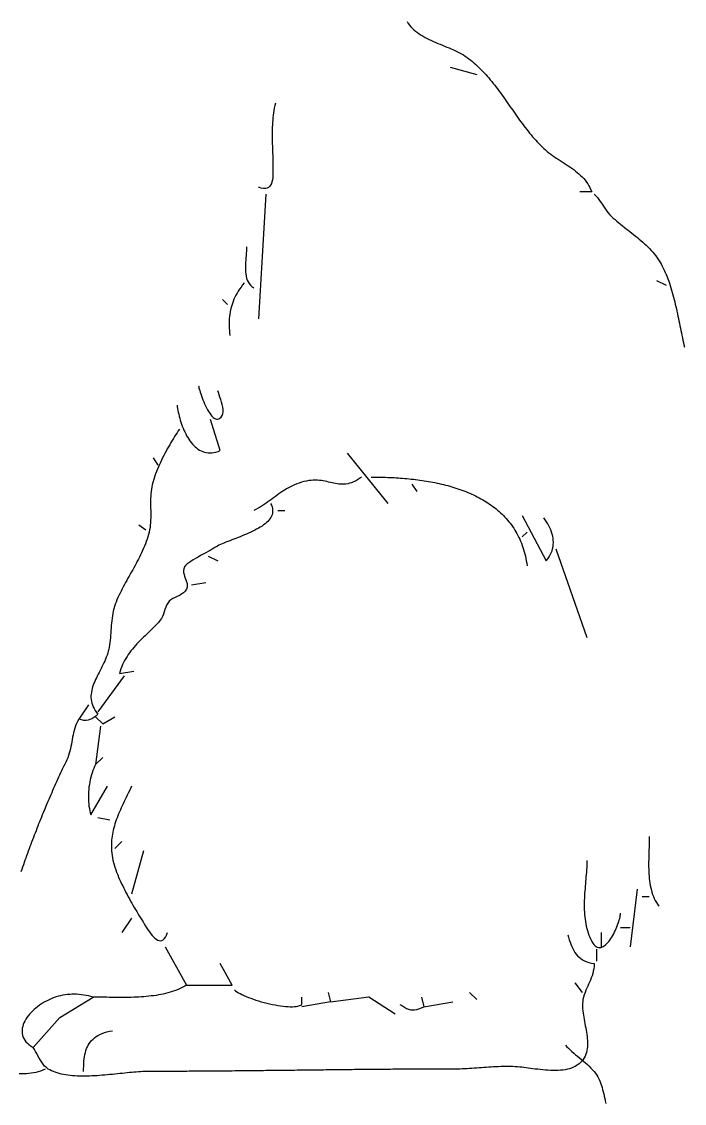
# Model space of a CAD drawing. Header units: millimetres. Extents: x 39 to 1143, y 32 to 1572.
# Drawn here: x 589.7 to 866.2, y 600.7 to 1052.1 of the extents above; entities that cross this region are included whole.
import ezdxf

# ---------------------------------------------------------------- set-up
doc = ezdxf.new("R2010")
doc.units = ezdxf.units.MM
doc.layers.add('0_0_0', color=3, linetype='Continuous')

msp = doc.modelspace()

# ---------------------------------------------------------------- linework, layer by layer
at = {"layer": '0_0_0'}
for points in [[(750.52, 1052.06), (751, 1051.3), (751.53, 1050.58), (752.1, 1049.89), (752.71, 1049.24), (753.37, 1048.62), (754.06, 1048.04), (754.78, 1047.48), (755.54, 1046.95), (756.33, 1046.44), (757.14, 1045.95), (757.98, 1045.49), (758.84, 1045.04), (759.72, 1044.61), (760.61, 1044.19), (761.52, 1043.78), (762.44, 1043.39), (763.36, 1043), (764.29, 1042.61), (765.22, 1042.23), (766.14, 1041.85), (767.07, 1041.47), (767.99, 1041.09), (768.9, 1040.7), (769.79, 1040.3), (770.68, 1039.9), (771.54, 1039.48), (772.38, 1039.05), (773.21, 1038.6), (774, 1038.14), (774.77, 1037.66), (775.51, 1037.15), (776.28, 1036.59), (777.03, 1036), (777.78, 1035.4), (778.51, 1034.78), (779.22, 1034.14), (779.93, 1033.49), (780.62, 1032.83), (781.31, 1032.15), (781.98, 1031.46), (782.64, 1030.76), (783.29, 1030.04), (783.93, 1029.32), (784.57, 1028.58), (785.19, 1027.83), (785.81, 1027.08), (786.43, 1026.31), (787.03, 1025.54), (787.63, 1024.76), (788.23, 1023.97), (788.81, 1023.18), (789.4, 1022.38), (789.98, 1021.58), (790.56, 1020.77), (791.13, 1019.96), (791.71, 1019.15), (792.28, 1018.33), (792.85, 1017.52), (793.42, 1016.7), (793.99, 1015.88), (794.56, 1015.07), (795.13, 1014.25), (795.7, 1013.43), (796.27, 1012.62), (796.85, 1011.81), (797.43, 1011.01), (798.01, 1010.21), (798.6, 1009.41), (799.19, 1008.62), (799.78, 1007.84), (800.39, 1007.06), (800.99, 1006.29), (801.61, 1005.53), (802.23, 1004.77), (802.86, 1004.03), (803.5, 1003.3), (804.14, 1002.58), (804.8, 1001.86), (805.46, 1001.17), (806.14, 1000.48), (806.83, 999.81), (807.52, 999.15), (808.21, 998.54), (808.92, 997.94), (809.65, 997.37), (810.4, 996.8), (811.17, 996.24), (811.96, 995.7), (812.75, 995.16), (813.56, 994.63), (814.37, 994.1), (815.19, 993.57), (816, 993.03), (816.82, 992.5), (817.63, 991.96), (818.43, 991.42), (819.22, 990.86), (819.99, 990.3), (820.75, 989.72), (821.49, 989.13), (822.21, 988.52), (822.9, 987.89), (823.56, 987.24), (824.2, 986.57), (824.8, 985.87), (825.36, 985.15), (825.88, 984.39), (826.36, 983.61), (826.8, 982.79), (827.19, 981.94), (827.52, 981.06), (822.52, 981.06)], [(768.52, 1033.06), (779.52, 1030.06)], [(695.52, 1018.06), (695.29, 1017.03), (695.09, 1016.02), (694.91, 1015), (694.75, 1014), (694.62, 1012.99), (694.51, 1011.99), (694.41, 1010.99), (694.34, 1010), (694.28, 1009.01), (694.24, 1008.02), (694.21, 1007.03), (694.2, 1006.05), (694.19, 1005.06), (694.2, 1004.07), (694.21, 1003.09), (694.23, 1002.1), (694.26, 1001.12), (694.29, 1000.13), (694.32, 999.14), (694.36, 998.15), (694.4, 997.15), (694.43, 996.16), (694.46, 995.16), (694.49, 994.15), (694.51, 993.14), (694.53, 992.13), (694.54, 991.11), (694.53, 990.09), (694.52, 989.06), (694.48, 988.02), (694.41, 987.03), (694.28, 986.09), (694.1, 985.23), (693.86, 984.46), (693.54, 983.79), (693.14, 983.23), (692.65, 982.8), (692.06, 982.52), (691.36, 982.38), (690.54, 982.42), (689.6, 982.64), (688.52, 983.06)], [(691.52, 980.06), (688.52, 928.06)], [(828.52, 980.06), (829.25, 979.37), (829.92, 978.63), (830.53, 977.87), (831.1, 977.08), (831.64, 976.27), (832.17, 975.46), (832.7, 974.64), (833.23, 973.83), (833.8, 973.03), (834.39, 972.26), (835.04, 971.51), (835.75, 970.8), (836.49, 970.13), (837.25, 969.47), (838.01, 968.81), (838.78, 968.17), (839.55, 967.54), (840.33, 966.92), (841.11, 966.3), (841.89, 965.68), (842.67, 965.07), (843.46, 964.46), (844.24, 963.84), (845.01, 963.23), (845.79, 962.61), (846.55, 961.99), (847.31, 961.36), (848.06, 960.72), (848.8, 960.07), (849.53, 959.41), (850.25, 958.74), (850.95, 958.05), (851.64, 957.35), (852.32, 956.63), (852.97, 955.89), (853.61, 955.13), (854.22, 954.35), (854.82, 953.54), (855.39, 952.71), (855.94, 951.86), (856.46, 950.97), (856.96, 950.06), (857.39, 949.2), (857.81, 948.33), (858.2, 947.45), (858.59, 946.56), (858.95, 945.65), (859.3, 944.74), (859.64, 943.82), (859.96, 942.89), (860.27, 941.95), (860.57, 941), (860.86, 940.04), (861.14, 939.08), (861.4, 938.11), (861.66, 937.14), (861.91, 936.16), (862.15, 935.17), (862.39, 934.18), (862.61, 933.19), (862.84, 932.2), (863.05, 931.2), (863.27, 930.2), (863.48, 929.2), (863.68, 928.19), (863.89, 927.19), (864.09, 926.19), (864.3, 925.18), (864.5, 924.18), (864.71, 923.18), (864.91, 922.18), (865.12, 921.19), (865.34, 920.19), (865.55, 919.21), (865.77, 918.22), (866, 917.24), (866.23, 916.27)], [(683.52, 958.06), (683.51, 957.22), (683.46, 956.34), (683.4, 955.42), (683.33, 954.48), (683.24, 953.52), (683.17, 952.54), (683.1, 951.56), (683.05, 950.58), (683.02, 949.6), (683.03, 948.64), (683.08, 947.69), (683.17, 946.77), (683.32, 945.88), (683.53, 945.02), (683.81, 944.21), (684.17, 943.46), (684.61, 942.75), (685.15, 942.12), (685.78, 941.55), (686.52, 941.06)], [(854.52, 944.06), (858.52, 942.06)], [(682.52, 943.06), (681.85, 942.2), (681.21, 941.34), (680.62, 940.49), (680.07, 939.64), (679.56, 938.78), (679.09, 937.93), (678.66, 937.08), (678.26, 936.22), (677.91, 935.36), (677.59, 934.5), (677.31, 933.62), (677.06, 932.74), (676.84, 931.85), (676.66, 930.95), (676.52, 930.03), (676.4, 929.1), (676.32, 928.16), (676.26, 927.21), (676.24, 926.23), (676.24, 925.24), (676.27, 924.22), (676.33, 923.19), (676.41, 922.14), (676.52, 921.06)], [(673.52, 936.06), (675.52, 934.06)], [(663.52, 900.06), (663.57, 899.74), (663.67, 899.31), (663.8, 898.79), (663.97, 898.18), (664.17, 897.51), (664.4, 896.77), (664.67, 895.99), (664.97, 895.17), (665.29, 894.32), (665.64, 893.46), (666.01, 892.6), (666.4, 891.75), (666.81, 890.91), (667.24, 890.11), (667.68, 889.35), (668.13, 888.64), (668.59, 888), (669.06, 887.43), (669.54, 886.95), (670.02, 886.57), (670.5, 886.31), (670.98, 886.16), (671.46, 886.15), (671.94, 886.28), (672.4, 886.57), (672.86, 887.03), (673.31, 887.67), (673.63, 888.42), (673.76, 889.28), (673.75, 890.23), (673.6, 891.24), (673.37, 892.29), (673.06, 893.35), (672.72, 894.41), (672.36, 895.43), (672.03, 896.4), (671.74, 897.28), (671.52, 898.06)], [(654.52, 892.06), (654.62, 891.35), (654.74, 890.61), (654.88, 889.85), (655.03, 889.07), (655.21, 888.28), (655.41, 887.47), (655.62, 886.65), (655.86, 885.82), (656.12, 884.98), (656.4, 884.15), (656.7, 883.32), (657.02, 882.49), (657.36, 881.68), (657.73, 880.87), (658.12, 880.08), (658.52, 879.31), (658.96, 878.56), (659.41, 877.84), (659.89, 877.14), (660.38, 876.48), (660.91, 875.84), (661.45, 875.25), (662.02, 874.7), (662.61, 874.19), (663.23, 873.73), (663.87, 873.32), (664.53, 872.96), (665.22, 872.66), (665.93, 872.42), (666.66, 872.25), (667.43, 872.14), (668.21, 872.1), (669.02, 872.13), (669.86, 872.24), (670.72, 872.43), (671.61, 872.7), (672.52, 873.06), (668.52, 886.06)], [(655.52, 882.06), (655.03, 881.32), (654.53, 880.55), (654.02, 879.76), (653.51, 878.96), (652.99, 878.13), (652.48, 877.28), (651.96, 876.42), (651.44, 875.55), (650.93, 874.66), (650.42, 873.76), (649.92, 872.84), (649.43, 871.92), (648.95, 870.99), (648.47, 870.05), (648.01, 869.11), (647.56, 868.17), (647.13, 867.22), (646.72, 866.27), (646.32, 865.33), (645.95, 864.38), (645.59, 863.44), (645.26, 862.5), (644.96, 861.57), (644.68, 860.65), (644.42, 859.73), (644.2, 858.83), (644.01, 857.94), (643.85, 857.06), (643.71, 856.06), (643.6, 855.07), (643.53, 854.06), (643.49, 853.06), (643.47, 852.06), (643.47, 851.05), (643.48, 850.04), (643.49, 849.04), (643.51, 848.03), (643.52, 847.02), (643.53, 846.02), (643.52, 845.01), (643.49, 844.01), (643.44, 843.01), (643.36, 842.01), (643.24, 841.02), (643.09, 840.03), (642.89, 839.04), (642.64, 838.06), (642.34, 837.08), (642.03, 836.11), (641.69, 835.15), (641.34, 834.21), (640.96, 833.27), (640.57, 832.34), (640.17, 831.42), (639.74, 830.5), (639.31, 829.59), (638.86, 828.69), (638.4, 827.79), (637.94, 826.89), (637.46, 826), (636.98, 825.12), (636.5, 824.23), (636, 823.35), (635.51, 822.47), (635.02, 821.59), (634.52, 820.71), (634.03, 819.82), (633.54, 818.94), (633.05, 818.06), (632.57, 817.17), (632.1, 816.28), (631.63, 815.38), (631.17, 814.48), (630.72, 813.58), (630.29, 812.66), (629.87, 811.75), (629.46, 810.82), (629.07, 809.89), (628.72, 808.96), (628.41, 808.02), (628.15, 807.07), (627.92, 806.1), (627.72, 805.11), (627.56, 804.12), (627.41, 803.11), (627.29, 802.11), (627.19, 801.09), (627.09, 800.07), (627.01, 799.05), (626.93, 798.03), (626.86, 797.02), (626.78, 796), (626.69, 794.99), (626.59, 793.99), (626.48, 793), (626.35, 792.02), (626.2, 791.06), (626.03, 790.2), (625.82, 789.36), (625.58, 788.52), (625.31, 787.7), (625, 786.88), (624.68, 786.07), (624.33, 785.27), (623.97, 784.47), (623.59, 783.68), (623.2, 782.89), (622.81, 782.12), (622.41, 781.34), (622.01, 780.57), (621.62, 779.81), (621.24, 779.04), (620.87, 778.28), (620.51, 777.53), (620.17, 776.77), (619.86, 776.02), (619.57, 775.27), (619.31, 774.52), (619.09, 773.77), (618.9, 773.02), (618.76, 772.27), (618.66, 771.52), (618.6, 770.77), (618.6, 770.01), (618.66, 769.25), (618.77, 768.49), (618.95, 767.73), (619.19, 766.96), (619.5, 766.19), (619.89, 765.42), (620.35, 764.64), (620.9, 763.85), (621.52, 763.06), (620.58, 762.32), (619.73, 761.7), (618.93, 761.2), (618.16, 760.84), (617.38, 760.6), (616.56, 760.5), (615.67, 760.54), (614.67, 760.73), (613.52, 761.06), (613.02, 760.13), (612.59, 759.2), (612.21, 758.26), (611.89, 757.31), (611.61, 756.36), (611.37, 755.4), (611.15, 754.44), (610.96, 753.47), (610.78, 752.51), (610.6, 751.55), (610.43, 750.59), (610.24, 749.64), (610.04, 748.69), (609.81, 747.74), (609.55, 746.81), (609.25, 745.88), (608.9, 744.96), (608.5, 744.06), (608.07, 743.15), (607.64, 742.25), (607.21, 741.34), (606.78, 740.44), (606.35, 739.53), (605.93, 738.62), (605.51, 737.7), (605.09, 736.79), (604.67, 735.88), (604.26, 734.96), (603.85, 734.04), (603.44, 733.12), (603.03, 732.2), (602.62, 731.28), (602.22, 730.36), (601.81, 729.43), (601.41, 728.51), (601.02, 727.58), (600.62, 726.65), (600.23, 725.72), (599.84, 724.79), (599.45, 723.86), (599.06, 722.93), (598.67, 722), (598.29, 721.06), (597.91, 720.12), (597.53, 719.19), (597.15, 718.25), (596.78, 717.31), (596.41, 716.37), (596.03, 715.43), (595.67, 714.48), (595.3, 713.54), (594.94, 712.59), (594.57, 711.65), (594.21, 710.7), (593.86, 709.75), (593.5, 708.81), (593.15, 707.86), (592.79, 706.91), (592.45, 705.95), (592.1, 705), (591.75, 704.05), (591.41, 703.09), (591.07, 702.14), (590.73, 701.18), (590.39, 700.23), (590.06, 699.27), (589.73, 698.31), (589.4, 697.35)], [(725.52, 872.06), (742.52, 851.06)], [(644.52, 870.06), (646.52, 867.06)], [(731.52, 862.06), (730.62, 861.41), (729.75, 860.85), (728.9, 860.38), (728.08, 860), (727.27, 859.68), (726.49, 859.44), (725.73, 859.27), (724.98, 859.15), (724.24, 859.08), (723.51, 859.07), (722.79, 859.09), (722.07, 859.15), (721.36, 859.25), (720.65, 859.36), (719.94, 859.5), (719.22, 859.66), (718.5, 859.82), (717.77, 859.98), (717.03, 860.14), (716.28, 860.3), (715.51, 860.44), (714.72, 860.56), (713.92, 860.65), (713.09, 860.72), (712.23, 860.75), (711.35, 860.73), (710.44, 860.68), (709.5, 860.56), (708.52, 860.39), (707.46, 860.15), (706.44, 859.87), (705.45, 859.56), (704.5, 859.22), (703.58, 858.85), (702.69, 858.44), (701.83, 858.02), (700.99, 857.56), (700.17, 857.09), (699.37, 856.6), (698.58, 856.1), (697.81, 855.57), (697.04, 855.04), (696.28, 854.5), (695.52, 853.95), (694.77, 853.39), (694, 852.84), (693.24, 852.28), (692.46, 851.72), (691.67, 851.17), (690.87, 850.62), (690.05, 850.08), (689.21, 849.55), (688.34, 849.04), (687.45, 848.54), (686.52, 848.06)], [(735.52, 862.06), (736.37, 862.06), (737.21, 862.05), (738.07, 862.04), (738.93, 862.03), (739.79, 862.01), (740.66, 861.99), (741.53, 861.96), (742.41, 861.93), (743.29, 861.89), (744.17, 861.85), (745.06, 861.8), (745.95, 861.75), (746.84, 861.69), (747.74, 861.63), (748.63, 861.56), (749.53, 861.48), (750.43, 861.4), (751.33, 861.31), (752.24, 861.22), (753.14, 861.12), (754.04, 861.01), (754.95, 860.9), (755.85, 860.78), (756.75, 860.65), (757.65, 860.51), (758.55, 860.37), (759.45, 860.21), (760.35, 860.05), (761.24, 859.89), (762.13, 859.71), (763.02, 859.52), (763.91, 859.33), (764.79, 859.13), (765.67, 858.92), (766.55, 858.7), (767.42, 858.47), (768.28, 858.23), (769.15, 857.98), (770, 857.73), (770.85, 857.46), (771.7, 857.18), (772.54, 856.9), (773.37, 856.6), (774.2, 856.29), (775.02, 855.97), (775.83, 855.64), (776.64, 855.3), (777.44, 854.95), (778.23, 854.59), (779.01, 854.21), (779.78, 853.83), (780.54, 853.43), (781.3, 853.02), (782.04, 852.6), (782.78, 852.16), (783.51, 851.72), (784.22, 851.26), (784.92, 850.79), (785.62, 850.3), (786.3, 849.81), (786.97, 849.3), (787.63, 848.77), (788.27, 848.23), (788.91, 847.68), (789.53, 847.12), (790.14, 846.54), (790.73, 845.95), (791.31, 845.34), (791.88, 844.72), (792.43, 844.08), (792.97, 843.43), (793.49, 842.77), (794, 842.09), (794.49, 841.39), (794.97, 840.68), (795.43, 839.95), (795.87, 839.21), (796.3, 838.45), (796.71, 837.68), (797.11, 836.88), (797.48, 836.08), (797.84, 835.25), (798.18, 834.41), (798.5, 833.56), (798.81, 832.68), (799.09, 831.79), (799.36, 830.88), (799.6, 829.96), (799.83, 829.01), (800.03, 828.05), (800.22, 827.07), (800.38, 826.07), (800.52, 825.06)], [(752.52, 859.06), (754.52, 856.06)], [(693.52, 851.06), (693.88, 850.32), (694.14, 849.61), (694.31, 848.91), (694.39, 848.24), (694.39, 847.59), (694.31, 846.96), (694.16, 846.34), (693.93, 845.75), (693.64, 845.17), (693.28, 844.61), (692.85, 844.07), (692.37, 843.54), (691.84, 843.03), (691.26, 842.53), (690.63, 842.05), (689.96, 841.58), (689.25, 841.12), (688.51, 840.68), (687.73, 840.25), (686.93, 839.83), (686.1, 839.42), (685.26, 839.03), (684.39, 838.64), (683.52, 838.26), (682.63, 837.89), (681.74, 837.52), (680.85, 837.17), (679.96, 836.82), (679.08, 836.48), (678.2, 836.14), (677.34, 835.81), (676.5, 835.48), (675.67, 835.16), (674.87, 834.84), (674.1, 834.52), (673.37, 834.21), (672.66, 833.9), (672, 833.58), (671.38, 833.27), (670.8, 832.96), (670.28, 832.65), (669.81, 832.34), (669.16, 831.91), (668.38, 831.44), (667.48, 830.94), (666.49, 830.41), (665.44, 829.85), (664.36, 829.27), (663.27, 828.68), (662.2, 828.07), (661.17, 827.46), (660.22, 826.86), (659.37, 826.26), (658.64, 825.67), (658.06, 825.09), (657.66, 824.54), (657.34, 823.77), (657.22, 823), (657.26, 822.23), (657.42, 821.46), (657.66, 820.69), (657.95, 819.92), (658.24, 819.15), (658.5, 818.38), (658.69, 817.6), (658.76, 816.83), (658.69, 816.05), (658.43, 815.26), (657.95, 814.48), (657.24, 813.74), (656.43, 813.16), (655.55, 812.68), (654.63, 812.26), (653.7, 811.85), (652.8, 811.41), (651.96, 810.88), (651.21, 810.22), (650.62, 809.45), (650.16, 808.6), (649.79, 807.7), (649.48, 806.75), (649.18, 805.79), (648.85, 804.83), (648.47, 803.89), (647.98, 802.99), (647.36, 802.15), (646.71, 801.41), (646.04, 800.69), (645.36, 799.98), (644.68, 799.28), (643.98, 798.59), (643.29, 797.9), (642.59, 797.22), (641.89, 796.54), (641.19, 795.86), (640.5, 795.18), (639.81, 794.5), (639.13, 793.81), (638.46, 793.12), (637.8, 792.43), (637.15, 791.72), (636.51, 791), (635.9, 790.28), (635.3, 789.54), (634.72, 788.78), (634.17, 788.01), (633.64, 787.22), (633.14, 786.41), (632.66, 785.58), (632.22, 784.72), (631.81, 783.85), (631.43, 782.94), (631.09, 782.01), (630.79, 781.05), (630.52, 780.06), (636.52, 781.06)], [(696.52, 848.06), (699.52, 848.06)], [(798.52, 846.06), (808.52, 827.06), (809.17, 827.9), (809.74, 828.74), (810.22, 829.59), (810.62, 830.45), (810.95, 831.3), (811.2, 832.17), (811.37, 833.03), (811.48, 833.89), (811.52, 834.76), (811.5, 835.63), (811.41, 836.5), (811.26, 837.36), (811.05, 838.23), (810.78, 839.09), (810.46, 839.96), (810.09, 840.82), (809.67, 841.67), (809.2, 842.53), (808.68, 843.38), (808.12, 844.22), (807.52, 845.06)], [(638.52, 842.06), (641.52, 840.06)], [(800.52, 839.06), (798.52, 837.06)], [(812.52, 832.06), (825.52, 795.06)], [(667.52, 829.06), (671.52, 827.06)], [(660.52, 817.06), (666.52, 818.06)], [(632.52, 779.06), (621.52, 764.06)], [(617.52, 767.06), (613.52, 761.06)], [(620.52, 762.06), (623.52, 759.06), (628.52, 762.06)], [(622.52, 758.06), (620.52, 742.06), (623.52, 745.06)], [(620.52, 742.06), (620.11, 741.27), (619.73, 740.44), (619.38, 739.58), (619.06, 738.68), (618.77, 737.75), (618.51, 736.79), (618.28, 735.82), (618.08, 734.82), (617.92, 733.81), (617.78, 732.79), (617.67, 731.76), (617.59, 730.73), (617.55, 729.7), (617.53, 728.68), (617.55, 727.66), (617.6, 726.65), (617.67, 725.66), (617.78, 724.68), (617.92, 723.73), (618.09, 722.81), (618.29, 721.92), (618.52, 721.06), (625.52, 733.06)], [(635.52, 733.06), (635.08, 732.1), (634.63, 731.16), (634.19, 730.23), (633.75, 729.32), (633.31, 728.42), (632.88, 727.52), (632.46, 726.64), (632.05, 725.76), (631.65, 724.9), (631.25, 724.04), (630.87, 723.18), (630.5, 722.33), (630.15, 721.49), (629.8, 720.65), (629.48, 719.81), (629.17, 718.98), (628.88, 718.14), (628.6, 717.3), (628.35, 716.47), (628.11, 715.63), (627.9, 714.79), (627.71, 713.94), (627.54, 713.1), (627.4, 712.24), (627.29, 711.38), (627.2, 710.51), (627.13, 709.64), (627.1, 708.75), (627.1, 707.86), (627.13, 706.96), (627.18, 706.04), (627.28, 705.11), (627.4, 704.17), (627.56, 703.22), (627.76, 702.24), (627.99, 701.26), (628.27, 700.26), (628.58, 699.23), (628.93, 698.2), (629.32, 697.14), (629.75, 696.06), (630.15, 695.13), (630.55, 694.21), (630.97, 693.29), (631.39, 692.37), (631.83, 691.46), (632.28, 690.55), (632.73, 689.65), (633.2, 688.74), (633.67, 687.85), (634.15, 686.95), (634.64, 686.06), (635.13, 685.17), (635.63, 684.28), (636.13, 683.4), (636.64, 682.52), (637.16, 681.64), (637.68, 680.77), (638.2, 679.9), (638.72, 679.03), (639.25, 678.17), (639.78, 677.31), (640.31, 676.45), (640.85, 675.59), (641.38, 674.74), (641.91, 673.89), (642.44, 673.05), (642.97, 672.25), (643.52, 671.5), (644.09, 670.8), (644.67, 670.17), (645.26, 669.63), (645.85, 669.18), (646.44, 668.85), (647.03, 668.65), (647.6, 668.59), (648.16, 668.69), (648.7, 668.96), (649.21, 669.42), (649.68, 670.08), (650.13, 670.95), (650.52, 672.06)], [(621.52, 720.06), (626.52, 719.06)], [(631.52, 710.06), (628.52, 707.06)], [(851.52, 712.06), (851.52, 711.17), (851.5, 710.25), (851.48, 709.33), (851.45, 708.38), (851.42, 707.43), (851.39, 706.46), (851.36, 705.48), (851.33, 704.49), (851.3, 703.5), (851.28, 702.5), (851.26, 701.5), (851.26, 700.49), (851.27, 699.48), (851.29, 698.48), (851.32, 697.47), (851.38, 696.48), (851.45, 695.48), (851.54, 694.5), (851.66, 693.52), (851.8, 692.55), (851.97, 691.6), (852.16, 690.65), (852.39, 689.73), (852.65, 688.82), (852.94, 687.93), (853.27, 687.06), (853.64, 686.21), (854.04, 685.38), (854.49, 684.58), (854.99, 683.8), (855.52, 683.06)], [(640.52, 706.06), (635.52, 688.06)], [(825.52, 702.06), (825.5, 701.11), (825.46, 700.16), (825.41, 699.2), (825.35, 698.23), (825.28, 697.26), (825.21, 696.29), (825.13, 695.31), (825.04, 694.33), (824.96, 693.35), (824.88, 692.36), (824.79, 691.37), (824.72, 690.38), (824.64, 689.39), (824.57, 688.4), (824.52, 687.41), (824.47, 686.41), (824.43, 685.42), (824.4, 684.43), (824.39, 683.44), (824.4, 682.46), (824.42, 681.47), (824.47, 680.49), (824.53, 679.52), (824.62, 678.54), (824.73, 677.57), (824.86, 676.61), (825.03, 675.65), (825.22, 674.7), (825.45, 673.75), (825.7, 672.81), (825.99, 671.88), (826.32, 670.95), (826.68, 670.04), (827.09, 669.13), (827.52, 668.28), (827.97, 667.56), (828.43, 666.98), (828.89, 666.51), (829.37, 666.16), (829.85, 665.92), (830.33, 665.78), (830.82, 665.74), (831.3, 665.8), (831.79, 665.94), (832.28, 666.16), (832.76, 666.46), (833.24, 666.82), (833.71, 667.25), (834.17, 667.74), (834.63, 668.27), (835.07, 668.86), (835.51, 669.48), (835.92, 670.13), (836.33, 670.82), (836.71, 671.53), (837.08, 672.25), (837.43, 672.98), (837.76, 673.72), (838.06, 674.46), (838.34, 675.18), (838.59, 675.9), (838.82, 676.6), (839.02, 677.27), (839.19, 677.91), (839.32, 678.52), (839.43, 679.08), (839.49, 679.6), (839.52, 680.06)], [(846.52, 690.06), (843.52, 666.06)], [(848.52, 687.06), (851.52, 687.06)], [(635.52, 678.06), (631.52, 672.06)], [(839.52, 674.06), (843.52, 674.06)], [(817.52, 671.06), (817.82, 670.03), (818.13, 669.03), (818.46, 668.05), (818.81, 667.11), (819.19, 666.21), (819.6, 665.34), (820.05, 664.52), (820.54, 663.74), (821.07, 663.01), (821.65, 662.33), (822.29, 661.7), (822.98, 661.13), (823.73, 660.62), (824.54, 660.17), (825.42, 659.78), (826.38, 659.47), (827.41, 659.23), (828.52, 659.06), (828.48, 657.92), (828.36, 656.85), (828.18, 655.84), (827.94, 654.87), (827.66, 653.95), (827.34, 653.06), (826.98, 652.19), (826.61, 651.33), (826.22, 650.49), (825.83, 649.64), (825.44, 648.78), (825.07, 647.91), (824.72, 647), (824.4, 646.07), (824.11, 645.09), (823.88, 644.06), (823.76, 643.31), (823.69, 642.55), (823.66, 641.76), (823.68, 640.95), (823.72, 640.13), (823.8, 639.29), (823.9, 638.44), (824.03, 637.58), (824.17, 636.7), (824.33, 635.82), (824.49, 634.93), (824.67, 634.04), (824.84, 633.14), (825.01, 632.25), (825.18, 631.35), (825.33, 630.45), (825.47, 629.56), (825.59, 628.68), (825.68, 627.8), (825.75, 626.93), (825.79, 626.07), (825.79, 625.22), (825.75, 624.39), (825.66, 623.57), (825.53, 622.77), (825.35, 621.99), (825.1, 621.23), (824.8, 620.5), (824.43, 619.79), (824, 619.1), (823.49, 618.45), (822.9, 617.82), (822.23, 617.22), (821.48, 616.66), (820.75, 616.21), (819.97, 615.82), (819.14, 615.49), (818.27, 615.21), (817.37, 614.98), (816.43, 614.8), (815.46, 614.66), (814.46, 614.57), (813.45, 614.5), (812.41, 614.48), (811.37, 614.48), (810.31, 614.51), (809.25, 614.57), (808.18, 614.64), (807.12, 614.74), (806.07, 614.84), (805.02, 614.96), (803.99, 615.08), (802.98, 615.21), (801.99, 615.34), (801.03, 615.47), (800.1, 615.59), (799.2, 615.7), (798.34, 615.8), (797.52, 615.89), (796.54, 615.97), (795.56, 616.03), (794.57, 616.08), (793.58, 616.11), (792.58, 616.12), (791.59, 616.12), (790.59, 616.11), (789.59, 616.08), (788.58, 616.05), (787.58, 616), (786.57, 615.95), (785.57, 615.89), (784.56, 615.82), (783.55, 615.75), (782.54, 615.68), (781.54, 615.61), (780.53, 615.53), (779.52, 615.46), (778.52, 615.39), (777.51, 615.32), (776.51, 615.26), (775.5, 615.2), (774.5, 615.15), (773.5, 615.11), (772.51, 615.08), (771.52, 615.06), (770.52, 615.06), (769.53, 615.06), (768.53, 615.06), (767.53, 615.06), (766.53, 615.05), (765.53, 615.05), (764.53, 615.05), (763.53, 615.05), (762.53, 615.05), (761.53, 615.04), (760.54, 615.04), (759.54, 615.04), (758.54, 615.03), (757.54, 615.03), (756.54, 615.02), (755.54, 615.02), (754.54, 615.01), (753.54, 615.01), (752.54, 615), (751.54, 615), (750.55, 614.99), (749.55, 614.99), (748.55, 614.98), (747.55, 614.97), (746.55, 614.97), (745.55, 614.96), (744.55, 614.95), (743.55, 614.94), (742.55, 614.94), (741.55, 614.93), (740.55, 614.92), (739.56, 614.91), (738.56, 614.9), (737.56, 614.89), (736.56, 614.88), (735.56, 614.87), (734.56, 614.86), (733.56, 614.86), (732.56, 614.85), (731.56, 614.84), (730.56, 614.83), (729.56, 614.82), (728.56, 614.81), (727.56, 614.79), (726.56, 614.78), (725.56, 614.77), (724.57, 614.76), (723.57, 614.75), (722.57, 614.74), (721.57, 614.73), (720.57, 614.72), (719.57, 614.71), (718.57, 614.7), (717.57, 614.69), (716.57, 614.67), (715.57, 614.66), (714.57, 614.65), (713.57, 614.64), (712.57, 614.63), (711.57, 614.62), (710.57, 614.6), (709.57, 614.59), (708.57, 614.58), (707.57, 614.57), (706.57, 614.56), (705.57, 614.55), (704.57, 614.53), (703.57, 614.52), (702.57, 614.51), (701.57, 614.5), (700.57, 614.49), (699.57, 614.48), (698.57, 614.46), (697.57, 614.45), (696.57, 614.44), (695.57, 614.43), (694.57, 614.42), (693.57, 614.41), (692.57, 614.4), (691.57, 614.39), (690.57, 614.37), (689.57, 614.36), (688.57, 614.35), (687.57, 614.34), (686.57, 614.33), (685.57, 614.32), (684.57, 614.31), (683.57, 614.3), (682.57, 614.29), (681.57, 614.28), (680.57, 614.27), (679.57, 614.26), (678.57, 614.25), (677.57, 614.24), (676.57, 614.23), (675.57, 614.22), (674.56, 614.21), (673.56, 614.21), (672.56, 614.2), (671.56, 614.19), (670.56, 614.18), (669.56, 614.17), (668.56, 614.16), (667.56, 614.16), (666.56, 614.15), (665.56, 614.14), (664.56, 614.14), (663.56, 614.13), (662.55, 614.12), (661.55, 614.12), (660.55, 614.11), (659.55, 614.11), (658.55, 614.1), (657.55, 614.1), (656.55, 614.09), (655.55, 614.09), (654.54, 614.08), (653.54, 614.08), (652.54, 614.08), (651.54, 614.07), (650.54, 614.07), (649.54, 614.07), (648.53, 614.06), (647.53, 614.06), (646.53, 614.06), (645.53, 614.06), (644.53, 614.06), (643.53, 614.06), (642.52, 614.06), (641.75, 614.05), (640.94, 614.03), (640.11, 613.99), (639.25, 613.94), (638.37, 613.89), (637.47, 613.82), (636.55, 613.74), (635.6, 613.65), (634.64, 613.56), (633.66, 613.46), (632.67, 613.36), (631.66, 613.26), (630.64, 613.15), (629.61, 613.04), (628.57, 612.94), (627.52, 612.83), (626.47, 612.73), (625.41, 612.63), (624.35, 612.53), (623.28, 612.44), (622.22, 612.36), (621.15, 612.29), (620.09, 612.22), (619.03, 612.17), (617.97, 612.13), (616.92, 612.1), (615.88, 612.09), (614.85, 612.09), (613.83, 612.1), (612.82, 612.14), (611.82, 612.19), (610.84, 612.26), (609.87, 612.35), (608.93, 612.47), (608, 612.61), (607.09, 612.77), (606.21, 612.96), (605.35, 613.17), (604.51, 613.42), (603.7, 613.69), (602.92, 613.99), (602.16, 614.32), (601.44, 614.68), (600.75, 615.08), (599.98, 615.64), (599.28, 616.3), (598.64, 617.05), (598.05, 617.88), (597.51, 618.76), (596.99, 619.66), (596.49, 620.59), (596.01, 621.51), (595.52, 622.41), (595.03, 623.26), (594.52, 624.06), (605.56, 636.63), (619.52, 645.06), (618.53, 645.33), (617.54, 645.58), (616.55, 645.78), (615.56, 645.95), (614.57, 646.08), (613.59, 646.18), (612.62, 646.24), (611.65, 646.26), (610.68, 646.25), (609.72, 646.21), (608.77, 646.12), (607.82, 646), (606.89, 645.84), (605.95, 645.65), (605.03, 645.42), (604.12, 645.15), (603.21, 644.85), (602.31, 644.5), (601.43, 644.13), (600.55, 643.71), (599.68, 643.26), (598.83, 642.77), (597.98, 642.24), (597.15, 641.68), (596.33, 641.08), (595.53, 640.44), (594.84, 639.84), (594.17, 639.22), (593.54, 638.58), (592.95, 637.91), (592.39, 637.23), (591.88, 636.53), (591.42, 635.81), (591.01, 635.09), (590.65, 634.35), (590.35, 633.61), (590.12, 632.87), (589.95, 632.12), (589.85, 631.38), (589.83, 630.64), (589.88, 629.91), (590.02, 629.19), (590.24, 628.48), (590.56, 627.78), (590.96, 627.1), (591.47, 626.44), (592.07, 625.81), (592.78, 625.2), (593.59, 624.61), (594.52, 624.06)], [(831.52, 672.06), (831.52, 666.06)], [(649.52, 666.06), (658.52, 650.06), (677.52, 650.06), (672.52, 659.06)], [(829.52, 665.06), (829.52, 660.06)], [(658.52, 650.06), (657.73, 649.59), (656.91, 649.16), (656.08, 648.75), (655.22, 648.36), (654.34, 648.01), (653.45, 647.68), (652.53, 647.37), (651.61, 647.08), (650.66, 646.82), (649.7, 646.58), (648.73, 646.36), (647.75, 646.16), (646.76, 645.98), (645.75, 645.81), (644.74, 645.67), (643.72, 645.54), (642.69, 645.42), (641.66, 645.32), (640.62, 645.24), (639.58, 645.16), (638.53, 645.1), (637.48, 645.05), (636.44, 645.01), (635.39, 644.98), (634.34, 644.95), (633.3, 644.94), (632.26, 644.93), (631.22, 644.93), (630.19, 644.93), (629.17, 644.94), (628.16, 644.95), (627.15, 644.96), (626.15, 644.98), (625.16, 644.99), (624.19, 645.01), (623.23, 645.03), (622.28, 645.04), (621.34, 645.05), (620.43, 645.06), (619.52, 645.06)], [(820.52, 651.06), (823.52, 647.06)], [(678.52, 648.06), (678.96, 647.69), (679.5, 647.31), (680.11, 646.92), (680.81, 646.53), (681.59, 646.13), (682.43, 645.74), (683.33, 645.35), (684.29, 644.96), (685.3, 644.58), (686.35, 644.21), (687.43, 643.85), (688.54, 643.5), (689.67, 643.17), (690.83, 642.85), (691.98, 642.55), (693.15, 642.27), (694.31, 642.02), (695.45, 641.79), (696.59, 641.59), (697.7, 641.41), (698.78, 641.27), (699.82, 641.16), (700.82, 641.09), (701.77, 641.06), (702.67, 641.06), (703.5, 641.11), (704.27, 641.21), (704.96, 641.34), (705.57, 641.53), (706.1, 641.77), (706.52, 642.06), (706.52, 645.06)], [(717.52, 647.06), (718.52, 643.06), (734.52, 645.14), (745.52, 638.06)], [(776.52, 647.06), (779.52, 644.06)], [(718.52, 643.06), (706.52, 641.06)], [(747.52, 642.06), (748.51, 641.38), (749.42, 640.82), (750.3, 640.37), (751.14, 640.03), (751.97, 639.82), (752.8, 639.71), (753.64, 639.73), (754.52, 639.88), (755.45, 640.14), (756.45, 640.54), (757.52, 641.06)], [(756.52, 645.06), (757.52, 641.06), (769.52, 643.06)], [(615.52, 614.06), (615.53, 615.17), (615.56, 616.25), (615.61, 617.29), (615.69, 618.3), (615.79, 619.27), (615.92, 620.21), (616.09, 621.11), (616.29, 621.98), (616.52, 622.81), (616.8, 623.6), (617.12, 624.36), (617.48, 625.08), (617.9, 625.76), (618.36, 626.41), (618.88, 627.02), (619.45, 627.59), (620.08, 628.13), (620.77, 628.63), (621.52, 629.09), (622.34, 629.51), (623.23, 629.9), (624.19, 630.25), (625.23, 630.56), (626.34, 630.83), (627.52, 631.06)], [(816.52, 625.06), (817.13, 624.39), (817.8, 623.73), (818.5, 623.06), (819.25, 622.39), (820.02, 621.72), (820.82, 621.05), (821.64, 620.37), (822.46, 619.69), (823.29, 619.01), (824.11, 618.31), (824.92, 617.62), (825.72, 616.92), (826.48, 616.21), (827.21, 615.49), (827.91, 614.77), (828.55, 614.03), (829.14, 613.29), (829.67, 612.54), (830.13, 611.78), (830.52, 611), (830.79, 610.36), (831.05, 609.68), (831.31, 608.94), (831.57, 608.17), (831.82, 607.35), (832.06, 606.49), (832.3, 605.6), (832.52, 604.68), (832.74, 603.72), (832.95, 602.74), (833.15, 601.73), (833.34, 600.7)], [(599.52, 615.06), (598.56, 614.58), (597.59, 614.19), (596.62, 613.88), (595.65, 613.63), (594.67, 613.43), (593.69, 613.29), (592.71, 613.19), (591.71, 613.13), (590.72, 613.09), (589.71, 613.08), (588.69, 613.07)]]:
    msp.add_lwpolyline(points, dxfattribs=at)

doc.saveas('drawing.dxf')
